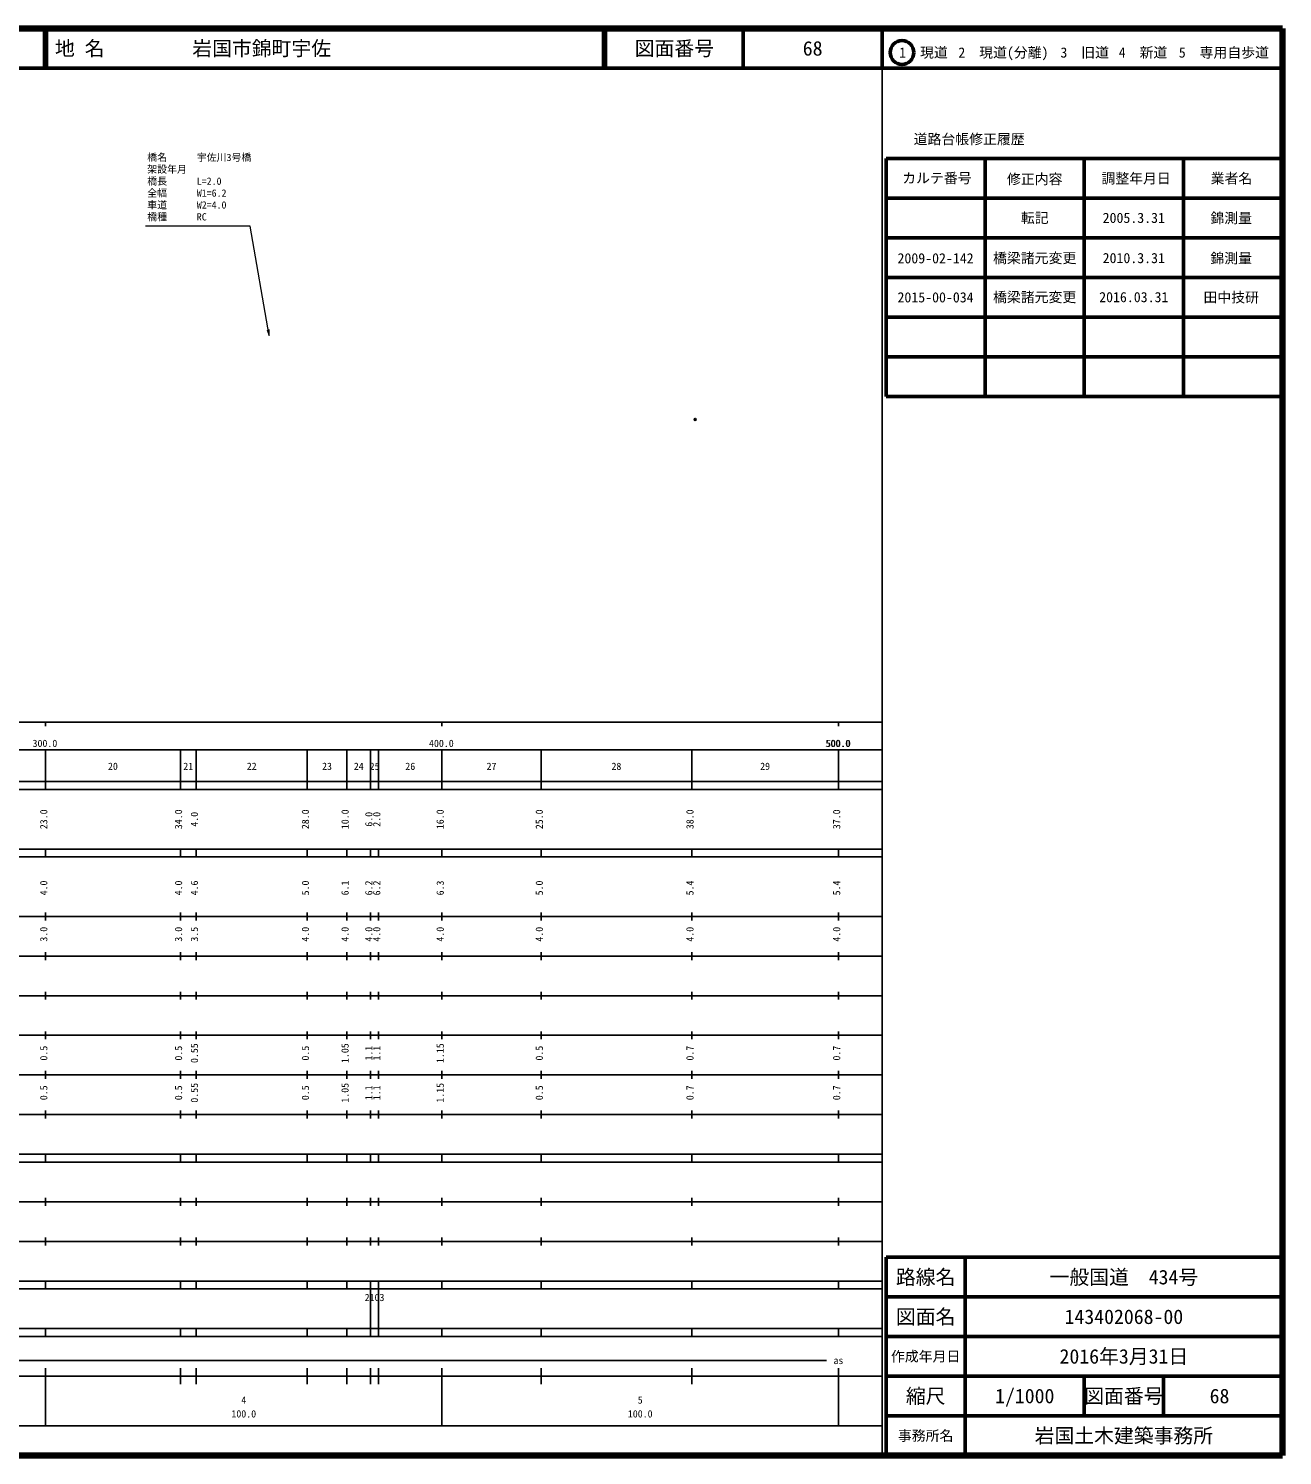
# Model space of a CAD drawing. Units: millimetres on the paper. Extents: x 40 to 680, y 20 to 380.
# Drawn here: x 363.7 to 680, y 20 to 380 of the extents above; entities that cross this region are included whole.
import ezdxf
from ezdxf.enums import TextEntityAlignment as Align

# ---------------------------------------------------------------- set-up
doc = ezdxf.new("R2010")
doc.units = ezdxf.units.MM
doc.header["$PDMODE"] = 32
doc.header["$PDSIZE"] = 0.5
doc.layers.add('M-OTRS', color=6, linetype='Continuous')
doc.layers.add('M-TTL-TXT', color=7, linetype='Continuous')
for name, color, linetype, lineweight in [('M-STR-HTXT', 7, 'Continuous', 13), ('M-TTL', 2, 'Continuous', 140), ('M-TTL-BAND', 7, 'Continuous', 25), ('M-TTL-FRAM', 2, 'Continuous', 50), ('M-TTL-LINE', 7, 'Continuous', 50)]:
    doc.layers.add(name, color=color, linetype=linetype, lineweight=lineweight)
doc.styles.add('ＭＳ ゴシック', font='')
doc.styles.get('ＭＳ ゴシック').set_extended_font_data('MS Gothic')

# ---------------------------------------------------------------- blocks, each defined once
blk = doc.blocks.new('open_arrow')
at = {"color": 0, "linetype": 'Continuous', "lineweight": -2}
blk.add_lwpolyline([(7.5, 1.25), (0, 0), (7.5, -1.25)], dxfattribs=at)

msp = doc.modelspace()

# ---------------------------------------------------------------- linework, layer by layer
at = {"layer": 'M-OTRS'}
msp.add_point((531.855, 281.379), dxfattribs=at)
at = {"layer": 'M-STR-HTXT'}
msp.add_lwpolyline([(424.435, 302.562), (419.592, 330.109), (393.209, 330.109)], dxfattribs=at)
at = {"layer": 'M-TTL'}
for p, q in [((680, 380), (40, 380)), ((680, 20), (680, 380)), ((40, 20), (680, 20))]:
    msp.add_line(p, q, dxfattribs=at)
at = {"layer": 'M-TTL-BAND'}
for p, q in [((579, 20), (579, 370)), ((40, 205), (579, 205)), ((368, 205), (368, 204)), ((468, 205), (468, 204)), ((568, 205), (568, 204)), ((68, 198), (579, 198)), ((368, 188), (368, 198)), ((402, 188), (402, 198)), ((406, 188), (406, 198)), ((434, 188), (434, 198)), ((444, 188), (444, 198)), ((450, 188), (450, 198)), ((452, 188), (452, 198)), ((468, 188), (468, 198)), ((493, 188), (493, 198)), ((531, 188), (531, 198)), ((568, 188), (568, 198)), ((40, 190), (579, 190)), ((40, 188), (579, 188)), ((40, 173), (579, 173)), ((368, 171), (368, 173)), ((402, 171), (402, 173)), ((406, 171), (406, 173)), ((434, 171), (434, 173)), ((444, 171), (444, 173)), ((450, 171), (450, 173)), ((452, 171), (452, 173)), ((468, 171), (468, 173)), ((493, 171), (493, 173)), ((531, 171), (531, 173)), ((568, 171), (568, 173)), ((40, 171), (579, 171)), ((40, 156), (579, 156)), ((368, 155), (368, 157)), ((402, 155), (402, 157)), ((406, 155), (406, 157)), ((434, 155), (434, 157)), ((444, 155), (444, 157)), ((450, 155), (450, 157)), ((452, 155), (452, 157)), ((468, 155), (468, 157)), ((493, 155), (493, 157)), ((531, 155), (531, 157)), ((568, 155), (568, 157)), ((46, 146), (579, 146)), ((368, 145), (368, 147)), ((402, 145), (402, 147)), ((406, 145), (406, 147)), ((434, 145), (434, 147)), ((444, 145), (444, 147)), ((450, 145), (450, 147)), ((452, 145), (452, 147)), ((468, 145), (468, 147)), ((493, 145), (493, 147)), ((531, 145), (531, 147)), ((568, 145), (568, 147)), ((368, 135), (368, 137)), ((402, 135), (402, 137)), ((406, 135), (406, 137)), ((434, 135), (434, 137)), ((444, 135), (444, 137)), ((450, 135), (450, 137)), ((452, 135), (452, 137)), ((468, 135), (468, 137)), ((493, 135), (493, 137)), ((531, 135), (531, 137)), ((568, 135), (568, 137)), ((52, 136), (579, 136)), ((46, 126), (579, 126)), ((368, 125), (368, 127)), ((402, 125), (402, 127)), ((406, 125), (406, 127)), ((434, 125), (434, 127)), ((444, 125), (444, 127)), ((450, 125), (450, 127)), ((452, 125), (452, 127)), ((468, 125), (468, 127)), ((493, 125), (493, 127)), ((531, 125), (531, 127)), ((568, 125), (568, 127)), ((52, 116), (579, 116)), ((368, 115), (368, 117)), ((402, 115), (402, 117)), ((406, 115), (406, 117)), ((434, 115), (434, 117)), ((444, 115), (444, 117)), ((450, 115), (450, 117)), ((452, 115), (452, 117)), ((468, 115), (468, 117)), ((493, 115), (493, 117)), ((531, 115), (531, 117)), ((568, 115), (568, 117)), ((46, 106), (579, 106)), ((368, 105), (368, 107)), ((402, 105), (402, 107)), ((406, 105), (406, 107)), ((434, 105), (434, 107)), ((444, 105), (444, 107)), ((450, 105), (450, 107)), ((452, 105), (452, 107)), ((468, 105), (468, 107)), ((493, 105), (493, 107)), ((531, 105), (531, 107)), ((568, 105), (568, 107)), ((40, 96), (579, 96)), ((40, 94), (579, 94)), ((368, 94), (368, 96)), ((402, 94), (402, 96)), ((406, 94), (406, 96)), ((434, 94), (434, 96)), ((444, 94), (444, 96)), ((450, 94), (450, 96)), ((452, 94), (452, 96)), ((468, 94), (468, 96)), ((493, 94), (493, 96)), ((531, 94), (531, 96)), ((568, 94), (568, 96)), ((49, 84), (579, 84)), ((368, 83), (368, 85)), ((402, 83), (402, 85)), ((406, 83), (406, 85)), ((434, 83), (434, 85)), ((444, 83), (444, 85)), ((450, 83), (450, 85)), ((452, 83), (452, 85)), ((468, 83), (468, 85)), ((493, 83), (493, 85)), ((531, 83), (531, 85)), ((568, 83), (568, 85)), ((40, 74), (579, 74)), ((368, 73), (368, 75)), ((402, 73), (402, 75)), ((406, 73), (406, 75)), ((434, 73), (434, 75)), ((444, 73), (444, 75)), ((450, 73), (450, 75)), ((452, 73), (452, 75)), ((468, 73), (468, 75)), ((493, 73), (493, 75)), ((531, 73), (531, 75)), ((568, 73), (568, 75)), ((40, 64), (579, 64)), ((40, 62), (579, 62)), ((368, 62), (368, 64)), ((402, 62), (402, 64)), ((406, 62), (406, 64)), ((434, 62), (434, 64)), ((444, 62), (444, 64)), ((450, 62), (450, 64)), ((450, 52), (450, 62)), ((452, 62), (452, 64)), ((452, 52), (452, 62)), ((468, 62), (468, 64)), ((493, 62), (493, 64)), ((531, 62), (531, 64)), ((568, 62), (568, 64)), ((40, 52), (579, 52)), ((368, 50), (368, 52)), ((402, 50), (402, 52)), ((406, 50), (406, 52)), ((434, 50), (434, 52)), ((444, 50), (444, 52)), ((450, 50), (450, 52)), ((452, 50), (452, 52)), ((468, 50), (468, 52)), ((493, 50), (493, 52)), ((531, 50), (531, 52)), ((568, 50), (568, 52)), ((40, 50), (579, 50)), ((71, 44), (565, 44)), ((40, 40), (579, 40)), ((368, 27.5), (368, 42)), ((402, 38), (402, 42)), ((406, 38), (406, 42)), ((434, 38), (434, 42)), ((444, 38), (444, 42)), ((450, 38), (450, 42)), ((452, 38), (452, 42)), ((468, 27.5), (468, 42)), ((493, 38), (493, 42)), ((531, 38), (531, 42)), ((568, 27.5), (568, 42)), ((68, 27.5), (579, 27.5))]:
    msp.add_line(p, q, dxfattribs=at)
at = {"layer": 'M-TTL-FRAM'}
for p, q in [((580, 347.197), (580, 287.197)), ((580, 347.197), (680, 347.197)), ((580, 287.197), (680, 287.197)), ((680, 70), (580, 70)), ((580, 70), (580, 20))]:
    msp.add_line(p, q, dxfattribs=at)
at = {"layer": 'M-TTL-LINE'}
for p, q in [((367.75, 380), (367.75, 370)), ((368.25, 380), (368.25, 370)), ((508.747, 380), (508.747, 370)), ((509.247, 380), (509.247, 370)), ((543.997, 380), (543.997, 370)), ((579, 380), (579, 370)), ((40, 370), (680, 370)), ((605, 347.197), (605, 287.197)), ((630, 347.197), (630, 287.197)), ((655, 347.197), (655, 287.197)), ((580, 337.197), (680, 337.197)), ((580, 327.197), (680, 327.197)), ((580, 317.197), (680, 317.197)), ((580, 307.197), (680, 307.197)), ((580, 297.197), (680, 297.197)), ((600, 70), (600, 20)), ((680, 60), (580, 60)), ((680, 50), (580, 50)), ((680, 40), (580, 40)), ((630, 40), (630, 30)), ((650, 40), (650, 30)), ((680, 30), (580, 30))]:
    msp.add_line(p, q, dxfattribs=at)
msp.add_circle((584.031, 373.958), 3, dxfattribs=at)

# ---------------------------------------------------------------- block references
at = {"layer": 'M-STR-HTXT', "xscale": 0.2, "yscale": 0.2, "rotation": 100}
msp.add_blockref('open_arrow', (424.435, 302.562), dxfattribs=at)

# ---------------------------------------------------------------- texts
at = {"layer": 'M-STR-HTXT', "style": 'ＭＳ ゴシック'}
for s, p in [('橋名\u3000\u3000\u3000宇佐川3号橋', (393.653, 346.03)), ('架設年月\u3000', (393.653, 343.03)), ('橋長\u3000\u3000\u3000L=2.0', (393.653, 340.03)), ('全幅\u3000\u3000\u3000W1=6.2', (393.653, 337.03)), ('車道\u3000\u3000\u3000W2=4.0', (393.653, 334.03)), ('橋種\u3000\u3000\u3000RC', (393.653, 331.03))]:
    msp.add_text(s, height=1.833, dxfattribs=at).set_placement(p, align=Align.BOTTOM_LEFT)
at = {"layer": 'M-TTL-BAND', "style": 'ＭＳ ゴシック'}
for s, p in [('300.0', (367.844, 198.195)), ('400.0', (467.844, 198.195)), ('500.0', (567.844, 198.195)), ('500.0', (568, 198.195)), ('20', (385, 192.405)), ('21', (404, 192.405)), ('22', (420, 192.405)), ('23', (439, 192.405)), ('24', (447, 192.405)), ('25', (451, 192.405)), ('26', (460, 192.405)), ('27', (480.5, 192.405)), ('28', (512, 192.405)), ('29', (549.5, 192.405)), ('as', (568, 42.5)), ('4', (418, 32.523)), ('5', (518, 32.523)), ('100.0', (418, 29.033)), ('100.0', (518, 29.033))]:
    msp.add_text(s, height=1.833, dxfattribs=at).set_placement(p, align=Align.BOTTOM_CENTER)
for s, p in [('23.0', (369, 180.5)), ('34.0', (403, 180.5)), ('4.0', (407, 180.5)), ('28.0', (435, 180.5)), ('10.0', (445, 180.5)), ('6.0', (451, 180.5)), ('2.0', (453, 180.5)), ('16.0', (469, 180.5)), ('25.0', (494, 180.5)), ('38.0', (532, 180.5)), ('37.0', (569, 180.5)), ('4.0', (369, 163.174)), ('4.0', (403, 163.174)), ('4.6', (407, 163.174)), ('5.0', (435, 163.174)), ('6.1', (445, 163.174)), ('6.2', (451, 163.174)), ('6.2', (453, 163.174)), ('6.3', (469, 163.174)), ('5.0', (494, 163.174)), ('5.4', (532, 163.174)), ('5.4', (569, 163.174)), ('3.0', (369, 151.5)), ('3.0', (403, 151.5)), ('3.5', (407, 151.5)), ('4.0', (435, 151.5)), ('4.0', (445, 151.5)), ('4.0', (451, 151.5)), ('4.0', (453, 151.5)), ('4.0', (469, 151.5)), ('4.0', (494, 151.5)), ('4.0', (532, 151.5)), ('4.0', (569, 151.5)), ('0.5', (369, 121.5)), ('0.5', (403, 121.5)), ('0.55', (407, 121.5)), ('0.5', (435, 121.5)), ('1.05', (445, 121.5)), ('1.1', (451, 121.5)), ('1.1', (453, 121.5)), ('1.15', (469, 121.5)), ('0.5', (494, 121.5)), ('0.7', (532, 121.5)), ('0.7', (569, 121.5)), ('0.5', (369, 111.5)), ('0.5', (403, 111.5)), ('0.55', (407, 111.5)), ('0.5', (435, 111.5)), ('1.05', (445, 111.5)), ('1.1', (451, 111.5)), ('1.1', (453, 111.5)), ('1.15', (469, 111.5)), ('0.5', (494, 111.5)), ('0.7', (532, 111.5)), ('0.7', (569, 111.5))]:
    msp.add_text(s, height=1.833, rotation=90, dxfattribs=at).set_placement(p, align=Align.BOTTOM_CENTER)
msp.add_text('2103', height=1.833, dxfattribs=at).set_placement((448.5, 58.405), align=Align.BOTTOM_LEFT)
at = {"layer": 'M-TTL-TXT', "style": 'ＭＳ ゴシック'}
for s, p in [('地 名', (370.38, 375)), ('岩国市錦町宇佐', (405.024, 375))]:
    msp.add_text(s, height=3.666, dxfattribs=at).set_placement(p, align=Align.MIDDLE_LEFT)
for s, height, p in [('図面番号', 3.666, (526.622, 375)), ('68', 3.666, (561.497, 375)), ('1\u3000現道', 2.566, (589.448, 373.958)), ('2\u3000現道(分離)', 2.566, (609.619, 373.958)), ('3\u3000旧道', 2.566, (630.121, 373.958)), ('4\u3000新道', 2.566, (644.824, 373.958)), ('5\u3000専用自歩道', 2.566, (665.228, 373.958)), ('道路台帳修正履歴', 2.566, (600.968, 352.113)), ('カルテ番号', 2.566, (592.839, 342.277)), ('修正内容', 2.566, (617.509, 342.023)), ('調整年月日', 2.566, (643.089, 342.197)), ('業者名', 2.566, (667.134, 342.197)), ('転記', 2.566, (617.5, 332.245)), ('2005.3.31', 2.566, (642.5, 332.245)), ('錦測量', 2.566, (667.077, 332.189)), ('2009-02-142', 2.566, (592.5, 322.042)), ('橋梁諸元変更', 2.566, (617.5, 322.099)), ('2010.3.31', 2.566, (642.5, 322.099)), ('錦測量', 2.566, (667.077, 322.042)), ('2015-00-034', 2.566, (592.5, 312.189)), ('橋梁諸元変更', 2.566, (617.5, 312.245)), ('2016.03.31', 2.566, (642.5, 312.245)), ('田中技研', 2.566, (667.077, 312.189)), ('路線名', 3.666, (590, 65)), ('路線名', 3.666, (590, 65)), ('一般国道\u3000434号', 3.666, (640, 65)), ('図面名', 3.666, (590, 55)), ('図面名', 3.666, (590, 55)), ('143402068-00', 3.666, (640, 55)), ('2016年3月31日', 3.666, (640, 45)), ('作成年月日', 2.566, (590, 45)), ('作成年月日', 2.566, (590, 45)), ('縮尺', 3.666, (590, 35)), ('縮尺', 3.666, (590, 35)), ('1/1000', 3.666, (615, 35)), ('図面番号', 3.666, (640, 35)), ('図面番号', 3.666, (640, 35)), ('68', 3.666, (664.125, 35)), ('事務所名', 2.566, (590, 25)), ('事務所名', 2.566, (590, 25)), ('岩国土木建築事務所', 3.666, (640, 25))]:
    msp.add_text(s, height=height, dxfattribs=at).set_placement(p, align=Align.MIDDLE_CENTER)

doc.saveas('drawing.dxf')
